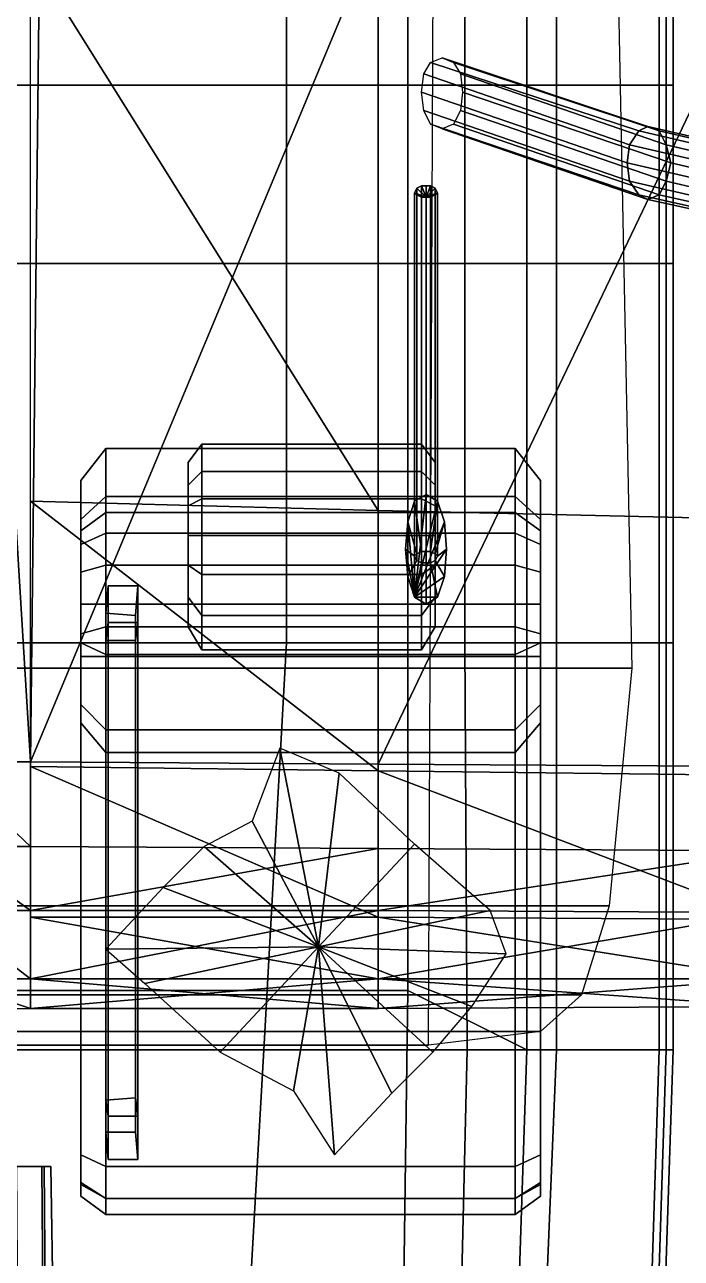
# Model space of a CAD drawing. Extents: x -2750 to 2751, y -1310 to 2918.
# Drawn here: x 18 to 305, y -216 to 324 of the extents above; entities that cross this region are included whole.
import ezdxf

# ---------------------------------------------------------------- set-up
doc = ezdxf.new("R2010")
doc.units = 0

msp = doc.modelspace()

# ---------------------------------------------------------------- linework, layer by layer
at = {"layer": '106891', "color": 1}
for points in [[(53, 60, -95), (53, 101, -100), (42, 96, -111), (42, 57, -105)], [(53, 101, -100), (53, 87, -202), (42, 84, -193), (42, 96, -111)], [(232, 60, -95), (232, 101, -100), (53, 101, -100), (53, 60, -95)], [(232, 101, -100), (232, 87, -202), (53, 87, -202), (53, 101, -100)], [(243, 57, -105), (243, 96, -111), (232, 101, -100), (232, 60, -95)], [(243, 96, -111), (243, 84, -193), (232, 87, -202), (232, 101, -100)], [(42, -184, -90), (42, 57, -105), (42, 96, -111), (42, -184, -90)], [(42, -184, -90), (42, 96, -111), (42, 84, -193), (42, -184, -90)], [(243, -189, -127), (243, 84, -193), (243, 96, -111), (243, -189, -127)], [(243, -189, -127), (243, 96, -111), (243, 57, -105), (243, -189, -127)], [(53, 87, -202), (53, 47, -195), (42, 47, -185), (42, 84, -193)], [(232, 87, -202), (232, 47, -195), (53, 47, -195), (53, 87, -202)], [(243, 84, -193), (243, 47, -185), (232, 47, -195), (232, 87, -202)], [(42, -184, -90), (42, 84, -193), (42, 47, -185), (42, -184, -90)], [(243, -189, -127), (243, 47, -185), (243, 84, -193), (243, -189, -127)], [(53, -176, -70), (53, 60, -95), (42, 57, -105), (42, -171, -77)], [(232, -176, -70), (232, 60, -95), (53, 60, -95), (53, -176, -70)], [(243, -171, -77), (243, 57, -105), (232, 60, -95), (232, -176, -70)], [(42, -184, -90), (42, -171, -77), (42, 57, -105), (42, -184, -90)], [(243, -189, -127), (243, 57, -105), (243, -171, -77), (243, -189, -127)], [(53, 47, -195), (53, -190, -158), (42, -183, -146), (42, 47, -185)], [(42, -184, -90), (42, 47, -185), (42, -183, -146), (42, -184, -90)], [(232, 47, -195), (232, -190, -158), (53, -190, -158), (53, 47, -195)], [(243, 47, -185), (243, -183, -146), (232, -190, -158), (232, 47, -195)], [(243, -189, -127), (243, -183, -146), (243, 47, -185), (243, -189, -127)], [(53, -190, -87), (53, -176, -70), (42, -171, -77), (42, -184, -90)], [(243, -184, -90), (243, -171, -77), (232, -176, -70), (232, -190, -87)], [(243, -189, -127), (243, -171, -77), (243, -184, -90), (243, -189, -127)], [(232, -190, -87), (232, -176, -70), (53, -176, -70), (53, -190, -87)], [(53, -190, -158), (53, -197, -134), (42, -189, -127), (42, -183, -146)], [(42, -184, -90), (42, -183, -146), (42, -189, -127), (42, -184, -90)], [(243, -183, -146), (243, -189, -127), (232, -197, -134), (232, -190, -158)], [(53, -197, -134), (53, -190, -87), (42, -184, -90), (42, -189, -127)], [(243, -189, -127), (243, -184, -90), (232, -190, -87), (232, -197, -134)], [(232, -190, -158), (232, -197, -134), (53, -197, -134), (53, -190, -158)], [(232, -197, -134), (232, -190, -87), (53, -190, -87), (53, -197, -134)]]:
    msp.add_3dface(points, dxfattribs=at)
at = {"layer": '108297', "color": 1}
for points in [[(42, 107, -84), (42, 124, 171), (53, 138, 181), (53, 117, -87)], [(42, 124, 171), (42, 107, 186), (53, 117, 196), (53, 138, 181)], [(53, 117, -87), (53, 138, 181), (232, 138, 181), (232, 117, -87)], [(53, 138, 181), (53, 117, 196), (232, 117, 196), (232, 138, 181)], [(95, 116, 290), (95, 140, 210), (89, 132, 211), (89, 113, 287)], [(95, 140, 210), (95, 128, 190), (89, 122, 192), (89, 132, 211)], [(191, 116, 290), (191, 140, 210), (95, 140, 210), (95, 116, 290)], [(191, 140, 210), (191, 128, 190), (95, 128, 190), (95, 140, 210)], [(197, 113, 287), (197, 132, 211), (191, 140, 210), (191, 116, 290)], [(197, 132, 211), (197, 122, 192), (191, 128, 190), (191, 140, 210)], [(232, 117, -87), (232, 138, 181), (243, 124, 171), (243, 107, -84)], [(232, 138, 181), (232, 117, 196), (243, 107, 186), (243, 124, 171)], [(89, 100, 292), (89, 113, 287), (89, 132, 211), (89, 100, 292)], [(89, 100, 292), (89, 132, 211), (89, 122, 192), (89, 100, 292)], [(197, 73, 292), (197, 122, 192), (197, 132, 211), (197, 73, 292)], [(197, 73, 292), (197, 132, 211), (197, 113, 287), (197, 73, 292)], [(95, 128, 190), (95, 83, 190), (89, 87, 192), (89, 122, 192)], [(191, 128, 190), (191, 83, 190), (95, 83, 190), (95, 128, 190)], [(197, 122, 192), (197, 87, 192), (191, 83, 190), (191, 128, 190)], [(42, 107, 186), (42, 124, 171), (42, 107, -84), (42, 107, 186)], [(89, 100, 292), (89, 122, 192), (89, 87, 192), (89, 100, 292)], [(197, 73, 292), (197, 87, 192), (197, 122, 192), (197, 73, 292)], [(243, 70, 185), (243, 107, -84), (243, 124, 171), (243, 70, 185)], [(243, 70, 185), (243, 124, 171), (243, 107, 186), (243, 70, 185)], [(42, 102, -144), (42, 107, -84), (53, 117, -87), (53, 110, -149)], [(42, 107, 186), (42, 70, 185), (53, 70, 195), (53, 117, 196)], [(53, 110, -149), (53, 117, -87), (232, 117, -87), (232, 110, -149)], [(53, 117, 196), (53, 70, 195), (232, 70, 195), (232, 117, 196)], [(95, 100, 295), (95, 116, 290), (89, 113, 287), (89, 100, 292)], [(191, 100, 295), (191, 116, 290), (95, 116, 290), (95, 100, 295)], [(197, 100, 292), (197, 113, 287), (191, 116, 290), (191, 100, 295)], [(232, 110, -149), (232, 117, -87), (243, 107, -84), (243, 102, -144)], [(232, 117, 196), (232, 70, 195), (243, 70, 185), (243, 107, 186)], [(42, 18, -144), (42, 102, -144), (53, 110, -149), (53, 5, -149)], [(53, 5, -149), (53, 110, -149), (232, 110, -149), (232, 5, -149)], [(197, 73, 292), (197, 113, 287), (197, 100, 292), (197, 73, 292)], [(232, 5, -149), (232, 110, -149), (243, 102, -144), (243, 18, -144)], [(42, 107, 186), (42, 107, -84), (42, 102, -144), (42, 107, 186)], [(42, 107, 186), (42, 102, -144), (42, 18, -144), (42, 107, 186)], [(42, 107, 186), (42, 18, -144), (42, 26, -82), (42, 107, 186)], [(42, 107, 186), (42, 26, -82), (42, 53, 169), (42, 107, 186)], [(42, 107, 186), (42, 53, 169), (42, 70, 185), (42, 107, 186)], [(243, 70, 185), (243, 102, -144), (243, 107, -84), (243, 70, 185)], [(95, 65, 295), (95, 100, 295), (89, 100, 292), (89, 73, 292)], [(89, 100, 292), (89, 87, 192), (89, 73, 210), (89, 100, 292)], [(89, 100, 292), (89, 73, 210), (89, 60, 288), (89, 100, 292)], [(89, 100, 292), (89, 60, 288), (89, 73, 292), (89, 100, 292)], [(191, 65, 295), (191, 100, 295), (95, 100, 295), (95, 65, 295)], [(197, 73, 292), (197, 100, 292), (191, 100, 295), (191, 65, 295)], [(243, 70, 185), (243, 18, -144), (243, 102, -144), (243, 70, 185)], [(95, 83, 190), (95, 65, 209), (89, 73, 210), (89, 87, 192)], [(197, 87, 192), (197, 73, 210), (191, 65, 209), (191, 83, 190)], [(197, 73, 292), (197, 73, 210), (197, 87, 192), (197, 73, 292)], [(191, 83, 190), (191, 65, 209), (95, 65, 209), (95, 83, 190)], [(95, 65, 209), (95, 50, 291), (89, 60, 288), (89, 73, 210)], [(95, 50, 291), (95, 65, 295), (89, 73, 292), (89, 60, 288)], [(197, 73, 210), (197, 60, 288), (191, 50, 291), (191, 65, 209)], [(197, 60, 288), (197, 73, 292), (191, 65, 295), (191, 50, 291)], [(197, 73, 292), (197, 60, 288), (197, 73, 210), (197, 73, 292)], [(42, 70, 185), (42, 53, 169), (53, 48, 178), (53, 70, 195)], [(53, 70, 195), (53, 48, 178), (232, 48, 178), (232, 70, 195)], [(191, 65, 209), (191, 50, 291), (95, 50, 291), (95, 65, 209)], [(191, 50, 291), (191, 65, 295), (95, 65, 295), (95, 50, 291)], [(232, 70, 195), (232, 48, 178), (243, 53, 169), (243, 70, 185)], [(243, 70, 185), (243, 53, 169), (243, 26, -82), (243, 70, 185)], [(243, 70, 185), (243, 26, -82), (243, 18, -144), (243, 70, 185)], [(42, 53, 169), (42, 26, -82), (53, 15, -84), (53, 48, 178)], [(232, 48, 178), (232, 15, -84), (243, 26, -82), (243, 53, 169)], [(53, 48, 178), (53, 15, -84), (232, 15, -84), (232, 48, 178)], [(42, 26, -82), (42, 18, -144), (53, 5, -149), (53, 15, -84)], [(232, 15, -84), (232, 5, -149), (243, 18, -144), (243, 26, -82)], [(53, 15, -84), (53, 5, -149), (232, 5, -149), (232, 15, -84)]]:
    msp.add_3dface(points, dxfattribs=at)
at = {"layer": '111187', "color": 1}
for points in [[(54, 62, -240), (53, 54, -230), (53, 66, -172), (54, 78, -173)], [(53, 66, -172), (66, 65, -172), (67, 78, -173), (54, 78, -173)], [(67, 62, -240), (54, 62, -240), (54, 78, -173), (67, 78, -173)], [(66, 54, -230), (67, 62, -240), (67, 78, -173), (66, 65, -172)], [(53, 54, -230), (66, 54, -230), (66, 65, -172), (53, 66, -172)], [(54, -154, -239), (53, -147, -229), (53, 54, -230), (54, 62, -240)], [(67, -154, -239), (54, -154, -239), (54, 62, -240), (67, 62, -240)], [(66, -146, -229), (67, -154, -239), (67, 62, -240), (66, 54, -230)], [(53, -147, -229), (66, -146, -229), (66, 54, -230), (53, 54, -230)], [(53, -161, -130), (66, -161, -130), (66, -146, -229), (53, -147, -229)], [(54, -173, -126), (53, -161, -130), (53, -147, -229), (54, -154, -239)], [(66, -161, -130), (67, -173, -126), (67, -154, -239), (66, -146, -229)], [(67, -173, -126), (54, -173, -126), (54, -154, -239), (67, -154, -239)], [(54, -173, -126), (67, -173, -126), (66, -161, -130), (53, -161, -130)]]:
    msp.add_3dface(points, dxfattribs=at)
at = {"layer": '137613', "color": 1}
for points in [[(189, 92, 488), (188, 91, 488), (188, 250, 665), (189, 252, 665)], [(193, 248, 665), (189, 252, 665), (188, 250, 665), (193, 248, 665)], [(188, 91, 488), (189, 89, 488), (189, 249, 665), (188, 250, 665)], [(193, 248, 665), (188, 250, 665), (189, 249, 665), (193, 248, 665)], [(191, 93, 488), (189, 92, 488), (189, 252, 665), (191, 253, 665)], [(193, 248, 665), (191, 253, 665), (189, 252, 665), (193, 248, 665)], [(189, 89, 488), (191, 88, 488), (191, 248, 665), (189, 249, 665)], [(193, 248, 665), (189, 249, 665), (191, 248, 665), (193, 248, 665)], [(193, 93, 488), (191, 93, 488), (191, 253, 665), (193, 253, 665)], [(193, 248, 665), (193, 253, 665), (191, 253, 665), (193, 248, 665)], [(195, 93, 488), (193, 93, 488), (193, 253, 665), (195, 253, 665)], [(193, 248, 665), (197, 252, 665), (195, 253, 665), (193, 248, 665)], [(193, 248, 665), (195, 253, 665), (193, 253, 665), (193, 248, 665)], [(193, 248, 665), (198, 250, 665), (197, 252, 665), (193, 248, 665)], [(193, 248, 665), (197, 249, 665), (198, 250, 665), (193, 248, 665)], [(193, 248, 665), (195, 248, 665), (197, 249, 665), (193, 248, 665)], [(197, 92, 488), (195, 93, 488), (195, 253, 665), (197, 252, 665)], [(195, 88, 488), (197, 89, 488), (197, 249, 665), (195, 248, 665)], [(198, 91, 488), (197, 92, 488), (197, 252, 665), (198, 250, 665)], [(197, 89, 488), (198, 91, 488), (198, 250, 665), (197, 249, 665)], [(191, 88, 488), (193, 88, 488), (193, 248, 665), (191, 248, 665)], [(193, 88, 488), (195, 88, 488), (195, 248, 665), (193, 248, 665)], [(188, 115, 468), (185, 106, 468), (189, 92, 488), (191, 93, 488)], [(188, 73, 468), (185, 106, 468), (188, 115, 468), (188, 73, 468)], [(193, 118, 468), (188, 115, 468), (191, 93, 488), (193, 93, 488)], [(188, 73, 468), (188, 115, 468), (193, 118, 468), (188, 73, 468)], [(188, 73, 468), (193, 118, 468), (198, 115, 468), (188, 73, 468)], [(188, 73, 468), (198, 115, 468), (201, 106, 468), (188, 73, 468)], [(198, 115, 468), (193, 118, 468), (193, 93, 488), (195, 93, 488)], [(201, 106, 468), (198, 115, 468), (195, 93, 488), (197, 92, 488)], [(185, 106, 468), (184, 94, 468), (188, 91, 488), (189, 92, 488)], [(188, 73, 468), (184, 94, 468), (185, 106, 468), (188, 73, 468)], [(188, 73, 468), (201, 106, 468), (202, 94, 468), (188, 73, 468)], [(202, 94, 468), (201, 106, 468), (197, 92, 488), (198, 91, 488)], [(184, 94, 468), (185, 82, 468), (189, 89, 488), (188, 91, 488)], [(188, 73, 468), (185, 82, 468), (184, 94, 468), (188, 73, 468)], [(188, 73, 468), (202, 94, 468), (201, 82, 468), (188, 73, 468)], [(201, 82, 468), (202, 94, 468), (198, 91, 488), (197, 89, 488)], [(185, 82, 468), (188, 73, 468), (191, 88, 488), (189, 89, 488)], [(188, 73, 468), (193, 70, 468), (193, 88, 488), (191, 88, 488)], [(193, 70, 468), (198, 73, 468), (195, 88, 488), (193, 88, 488)], [(198, 73, 468), (201, 82, 468), (197, 89, 488), (195, 88, 488)], [(188, 73, 468), (201, 82, 468), (198, 73, 468), (188, 73, 468)], [(188, 73, 468), (198, 73, 468), (193, 70, 468), (188, 73, 468)]]:
    msp.add_3dface(points, dxfattribs=at)
at = {"layer": '148381', "color": 1}
for points in [[(-197, 775, 316), (-193, -123, 460), (194, -123, 460), (198, 775, 316)], [(-282, 42, 365), (-272, 536, 329), (273, 536, 329), (283, 42, 365)], [(-272, -62, 381), (-282, 42, 365), (283, 42, 365), (273, -62, 381)], [(-260, -101, 401), (-272, -62, 381), (273, -62, 381), (261, -101, 401)], [(-242, -117, 418), (-260, -101, 401), (261, -101, 401), (243, -117, 418)], [(-193, -123, 460), (-242, -117, 418), (243, -117, 418), (194, -123, 460)]]:
    msp.add_3dface(points, dxfattribs=at)
at = {"layer": '165939', "color": 1}
for points in [[(129, 7, -85), (117, -25, -81), (146, -80, -74), (129, 7, -85)], [(155, -4, -83), (129, 7, -85), (146, -80, -74), (155, -4, -83)], [(188, -35, -79), (155, -4, -83), (146, -80, -74), (188, -35, -79)], [(117, -25, -81), (96, -36, -64), (146, -80, -74), (117, -25, -81)], [(96, -36, -64), (78, -54, -77), (146, -80, -74), (96, -36, -64)], [(221, -64, -75), (188, -35, -79), (146, -80, -74), (221, -64, -75)], [(78, -54, -77), (53, -81, -73), (146, -80, -74), (78, -54, -77)], [(228, -83, -74), (221, -64, -75), (146, -80, -74), (228, -83, -74)], [(53, -81, -73), (70, -96, -67), (146, -80, -74), (53, -81, -73)], [(70, -96, -67), (103, -126, -68), (146, -80, -74), (70, -96, -67)], [(103, -126, -68), (135, -143, -64), (146, -80, -74), (103, -126, -68)], [(135, -143, -64), (153, -171, -62), (146, -80, -74), (135, -143, -64)], [(196, -126, -56), (213, -106, -70), (146, -80, -74), (196, -126, -56)], [(213, -106, -70), (228, -83, -74), (146, -80, -74), (213, -106, -70)], [(153, -171, -62), (178, -144, -66), (146, -80, -74), (153, -171, -62)], [(178, -144, -66), (196, -126, -56), (146, -80, -74), (178, -144, -66)]]:
    msp.add_3dface(points, dxfattribs=at)
at = {"layer": '169123', "color": 1}
for points in [[(-28, -176, -197), (13, -176, -185), (25, -176, -196), (-28, -176, -197)], [(-28, -176, -197), (25, -176, -196), (29, -176, -212), (-28, -176, -197)], [(-28, -176, -197), (29, -176, -212), (26, -176, -227), (-28, -176, -197)], [(-28, -176, -197), (26, -176, -227), (14, -176, -239), (-28, -176, -197)], [(25, -176, -196), (13, -176, -185), (15, -305, -185), (26, -305, -196)], [(14, -176, -239), (26, -176, -227), (27, -305, -227), (15, -305, -239)], [(29, -176, -212), (25, -176, -196), (26, -305, -196), (31, -305, -212)], [(26, -176, -227), (29, -176, -212), (31, -305, -212), (27, -305, -227)]]:
    msp.add_3dface(points, dxfattribs=at)
at = {"layer": '192891', "color": 1}
for points in [[(0, 410, 427), (185, 410, 423), (185, 297, 437), (0, 297, 441)], [(132, 410, -232), (0, 410, -238), (0, 297, -245), (132, 297, -239)], [(210, 410, -209), (132, 410, -232), (132, 297, -239), (210, 297, -210)], [(185, 410, 423), (237, 410, 400), (237, 297, 413), (185, 297, 437)], [(250, 410, -166), (210, 410, -209), (210, 297, -210), (250, 297, -174)], [(237, 410, 400), (295, 410, 337), (295, 297, 348), (237, 297, 413)], [(298, 410, -60), (250, 410, -166), (250, 297, -174), (298, 297, -62)], [(295, 410, 337), (298, 410, 183), (298, 297, 190), (295, 297, 348)], [(298, 410, 183), (301, 410, 79), (301, 297, 82), (298, 297, 190)], [(301, 410, 79), (298, 410, -60), (298, 297, -62), (301, 297, 82)], [(0, 297, 441), (185, 297, 437), (185, 219, 443), (0, 219, 447)], [(132, 297, -239), (0, 297, -245), (0, 219, -245), (132, 219, -240)], [(210, 297, -210), (132, 297, -239), (132, 219, -240), (210, 219, -210)], [(185, 297, 437), (237, 297, 413), (237, 219, 419), (185, 219, 443)], [(250, 297, -174), (210, 297, -210), (210, 219, -210), (250, 219, -173)], [(237, 297, 413), (295, 297, 348), (295, 219, 353), (237, 219, 419)], [(298, 297, -62), (250, 297, -174), (250, 219, -173), (298, 219, -63)], [(295, 297, 348), (298, 297, 190), (298, 219, 194), (295, 219, 353)], [(298, 297, 190), (301, 297, 82), (301, 219, 85), (298, 219, 194)], [(301, 297, 82), (298, 297, -62), (298, 219, -63), (301, 219, 85)], [(0, 219, 447), (185, 219, 443), (185, 53, 457), (0, 53, 461)], [(132, 219, -240), (0, 219, -245), (0, 53, -242), (132, 53, -236)], [(210, 219, -210), (132, 219, -240), (132, 53, -236), (210, 53, -212)], [(185, 219, 443), (237, 219, 419), (237, 53, 433), (185, 53, 457)], [(250, 219, -173), (210, 219, -210), (210, 53, -212), (250, 53, -177)], [(237, 219, 419), (295, 219, 353), (295, 53, 366), (237, 53, 433)], [(298, 219, -63), (250, 219, -173), (250, 53, -177), (298, 53, -65)], [(295, 219, 353), (298, 219, 194), (298, 53, 204), (295, 53, 366)], [(298, 219, 194), (301, 219, 85), (301, 53, 94), (298, 53, 204)], [(301, 219, 85), (298, 219, -63), (298, 53, -65), (301, 53, 94)], [(0, 53, 461), (185, 53, 457), (185, -99, 469), (0, -99, 473)], [(132, 53, -236), (0, 53, -242), (0, -125, -242), (122, -125, -236)], [(210, 53, -212), (132, 53, -236), (122, -125, -236), (211, -125, -212)], [(185, 53, 457), (237, 53, 433), (237, -125, 433), (185, -99, 469)], [(250, 53, -177), (210, 53, -212), (211, -125, -212), (250, -125, -180)], [(237, 53, 433), (295, 53, 366), (295, -125, 366), (237, -125, 433)], [(298, 53, -65), (250, 53, -177), (250, -125, -180), (298, -125, -68)], [(295, 53, 366), (298, 53, 204), (298, -125, 204), (295, -125, 366)], [(298, 53, 204), (301, 53, 94), (301, -125, 94), (298, -125, 204)], [(301, 53, 94), (298, 53, -65), (298, -125, -68), (301, -125, 94)], [(0, -99, 473), (185, -99, 469), (183, -248, 435), (0, -248, 439)], [(185, -99, 469), (237, -125, 433), (233, -248, 411), (183, -248, 435)], [(122, -125, -236), (0, -125, -242), (0, -248, -242), (115, -248, -237)], [(211, -125, -212), (122, -125, -236), (115, -248, -237), (208, -248, -213)], [(250, -125, -180), (211, -125, -212), (208, -248, -213), (245, -248, -181)], [(237, -125, 433), (295, -125, 366), (291, -248, 346), (233, -248, 411)], [(298, -125, -68), (250, -125, -180), (245, -248, -181), (294, -248, -70)], [(295, -125, 366), (298, -125, 204), (294, -248, 189), (291, -248, 346)], [(298, -125, 204), (301, -125, 94), (297, -248, 82), (294, -248, 189)], [(301, -125, 94), (298, -125, -68), (294, -248, -70), (297, -248, 82)]]:
    msp.add_3dface(points, dxfattribs=at)
at = {"layer": '205435', "color": 1}
for points in [[(195, 307, -228), (200, 309, -224), (290, 279, -253), (286, 277, -256)], [(200, 309, -224), (205, 307, -220), (295, 277, -249), (290, 279, -253)], [(192, 302, -230), (195, 307, -228), (286, 277, -256), (282, 271, -259)], [(205, 307, -220), (208, 302, -217), (298, 271, -246), (295, 277, -249)], [(191, 294, -231), (192, 302, -230), (282, 271, -259), (281, 263, -260)], [(208, 302, -217), (209, 294, -216), (300, 263, -245), (298, 271, -246)], [(192, 286, -230), (191, 294, -231), (281, 263, -260), (282, 255, -259)], [(209, 294, -216), (208, 286, -217), (298, 255, -246), (300, 263, -245)], [(195, 280, -228), (192, 286, -230), (282, 255, -259), (286, 249, -256)], [(208, 286, -217), (205, 280, -220), (295, 249, -249), (298, 255, -246)], [(200, 278, -224), (195, 280, -228), (286, 249, -256), (290, 247, -253)], [(205, 280, -220), (200, 278, -224), (290, 247, -253), (295, 249, -249)], [(282, 271, -259), (286, 277, -256), (376, 256, -287), (373, 250, -290)], [(286, 277, -256), (290, 279, -253), (381, 258, -283), (376, 256, -287)], [(290, 279, -253), (295, 277, -249), (385, 256, -279), (381, 258, -283)], [(295, 277, -249), (298, 271, -246), (388, 250, -276), (385, 256, -279)], [(281, 263, -260), (282, 271, -259), (373, 250, -290), (372, 242, -291)], [(298, 271, -246), (300, 263, -245), (390, 242, -275), (388, 250, -276)], [(282, 255, -259), (281, 263, -260), (372, 242, -291), (373, 234, -290)], [(300, 263, -245), (298, 255, -246), (388, 234, -276), (390, 242, -275)], [(286, 249, -256), (282, 255, -259), (373, 234, -290), (376, 229, -287)], [(298, 255, -246), (295, 249, -249), (385, 229, -279), (388, 234, -276)], [(290, 247, -253), (286, 249, -256), (376, 229, -287), (381, 227, -283)], [(295, 249, -249), (290, 247, -253), (381, 227, -283), (385, 229, -279)]]:
    msp.add_3dface(points, dxfattribs=at)
at = {"layer": '42331', "color": 1}
for points in [[(20, 354, 352), (172, 366, 357), (172, 111, 374), (20, 354, 352)], [(20, 1, 481), (172, 0, 483), (172, 366, 451), (20, 1, 481)], [(24, 354, 438), (20, 1, 481), (172, 366, 451), (24, 354, 438)], [(172, 111, 374), (172, 366, 357), (343, 358, 362), (343, 107, 378)], [(172, 366, 451), (172, 0, 483), (343, 358, 448), (172, 366, 451)], [(172, 0, 483), (343, -1, 485), (343, 358, 448), (172, 0, 483)], [(20, 1, 481), (24, 354, 438), (0, 329, 442), (20, 1, 481)], [(20, 115, 369), (20, 354, 352), (172, 111, 374), (20, 115, 369)], [(0, 329, 442), (-19, 1, 481), (20, 1, 481), (0, 329, 442)], [(20, 115, 369), (172, 111, 374), (172, -3, 385), (20, 115, 369)], [(20, -1, 381), (20, 115, 369), (172, -3, 385), (20, -1, 381)], [(172, -3, 385), (172, 111, 374), (343, 107, 378), (343, -5, 390)], [(-19, 1, 481), (-19, -36, 480), (20, -36, 480), (-19, 1, 481)], [(20, 1, 481), (-19, 1, 481), (20, -36, 480), (20, 1, 481)], [(20, 1, 481), (20, -36, 480), (172, -37, 481), (172, 0, 483)], [(172, 0, 483), (172, -37, 481), (343, -38, 483), (343, -1, 485)], [(20, -1, 381), (172, -3, 385), (172, -67, 399), (20, -1, 381)], [(20, -67, 395), (20, -1, 381), (172, -67, 399), (20, -67, 395)], [(172, -3, 385), (343, -5, 390), (343, -68, 403), (172, -3, 385)], [(172, -67, 399), (172, -3, 385), (343, -68, 403), (172, -67, 399)], [(-19, -36, 480), (-19, -64, 472), (20, -64, 472), (-19, -36, 480)], [(20, -36, 480), (-19, -36, 480), (20, -64, 472), (20, -36, 480)], [(20, -36, 480), (20, -64, 472), (172, -37, 481), (20, -36, 480)], [(20, -64, 472), (172, -64, 474), (172, -37, 481), (20, -64, 472)], [(172, -37, 481), (172, -64, 474), (343, -38, 483), (172, -37, 481)], [(172, -64, 474), (343, -65, 476), (343, -38, 483), (172, -64, 474)], [(-19, -64, 472), (-19, -94, 461), (20, -94, 461), (-19, -64, 472)], [(20, -64, 472), (-19, -64, 472), (20, -94, 461), (20, -64, 472)], [(20, -94, 461), (172, -94, 463), (172, -64, 474), (20, -94, 461)], [(20, -64, 472), (20, -94, 461), (172, -64, 474), (20, -64, 472)], [(172, -64, 474), (172, -94, 463), (343, -65, 476), (172, -64, 474)], [(20, -67, 395), (172, -67, 399), (172, -94, 414), (20, -67, 395)], [(20, -94, 410), (20, -67, 395), (172, -94, 414), (20, -94, 410)], [(172, -94, 463), (343, -94, 466), (343, -65, 476), (172, -94, 463)], [(172, -67, 399), (343, -68, 403), (343, -94, 417), (172, -67, 399)], [(172, -94, 414), (172, -67, 399), (343, -94, 417), (172, -94, 414)], [(-19, -94, 461), (-19, -107, 435), (20, -107, 435), (-19, -94, 461)], [(20, -94, 461), (-19, -94, 461), (20, -107, 435), (20, -94, 461)], [(20, -107, 435), (172, -107, 438), (172, -94, 463), (20, -107, 435)], [(20, -94, 461), (20, -107, 435), (172, -94, 463), (20, -94, 461)], [(20, -94, 410), (172, -94, 414), (172, -107, 438), (20, -94, 410)], [(20, -107, 435), (20, -94, 410), (172, -107, 438), (20, -107, 435)], [(172, -107, 438), (343, -106, 441), (343, -94, 466), (172, -107, 438)], [(172, -94, 463), (172, -107, 438), (343, -94, 466), (172, -94, 463)], [(172, -94, 414), (343, -94, 417), (343, -106, 441), (172, -94, 414)], [(172, -107, 438), (172, -94, 414), (343, -106, 441), (172, -107, 438)]]:
    msp.add_3dface(points, dxfattribs=at)

doc.saveas('drawing.dxf')
